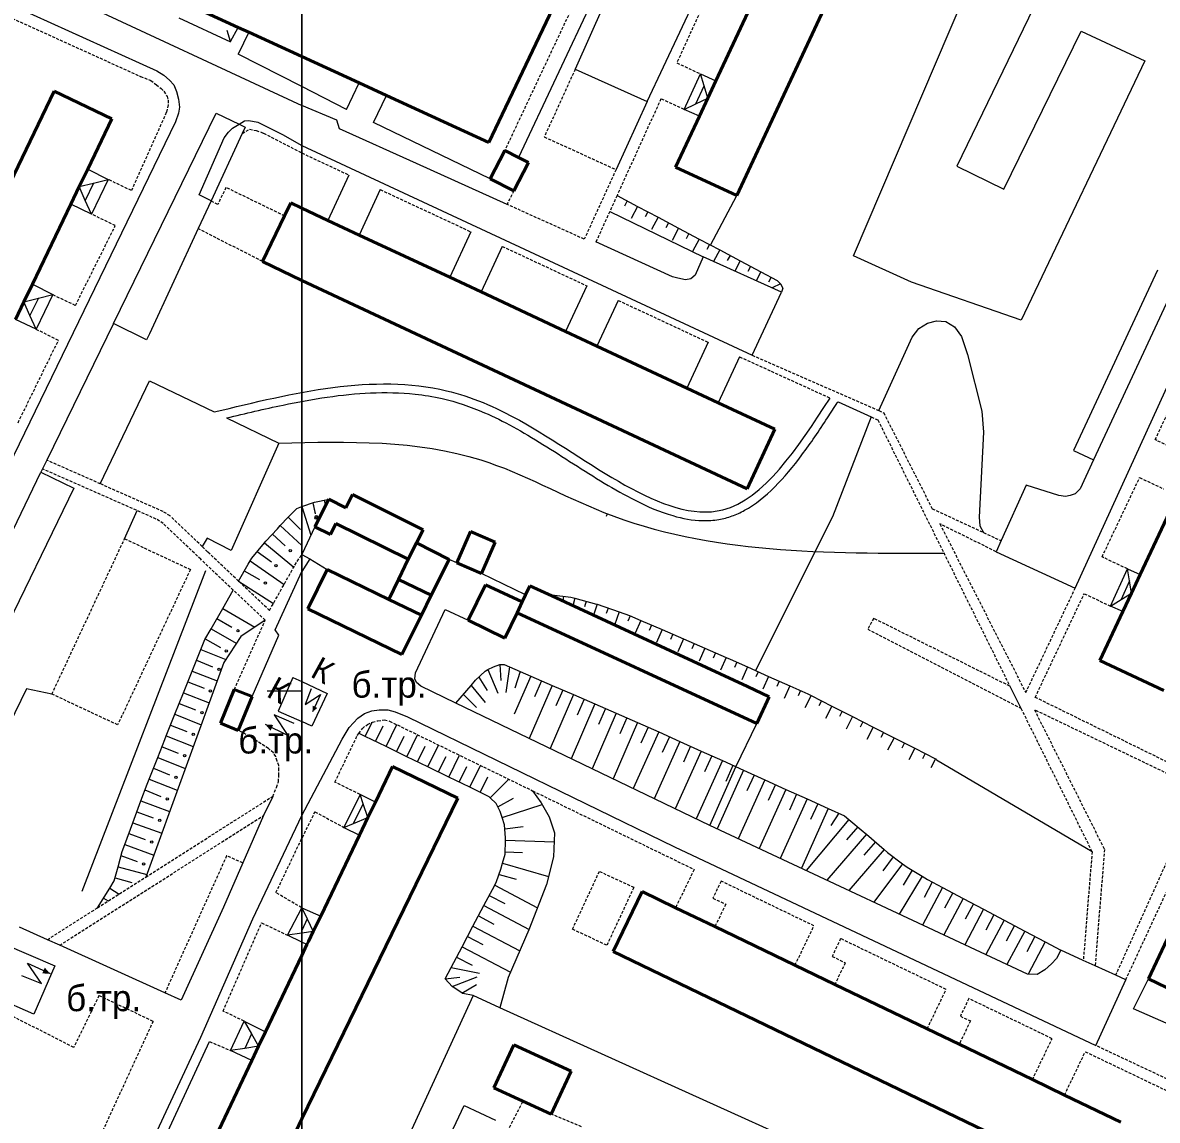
# Model space of a CAD drawing. Extents: x 1000 to 4000, y -5000 to -1000.
# Drawn here: x 1952 to 2147.1, y -2673.8 to -2485 of the extents above; entities that cross this region are included whole.
import ezdxf
from ezdxf.enums import TextEntityAlignment as Align

# ---------------------------------------------------------------- set-up
doc = ezdxf.new("R2010")
doc.units = 0
doc.header["$MEASUREMENT"] = 0
doc.linetypes.add('DASHED', pattern=[0.75, 0.5, -0.25])
for name, color, linetype in [('1', 7, 'CONTINUOUS'), ('11', 7, 'CONTINUOUS'), ('16', 7, 'CONTINUOUS'), ('17', 7, 'CONTINUOUS'), ('24', 7, 'CONTINUOUS'), ('37', 7, 'CONTINUOUS'), ('40', 7, 'CONTINUOUS'), ('6', 7, 'CONTINUOUS'), ('7', 7, 'CONTINUOUS')]:
    doc.layers.add(name, color=color, linetype=linetype)
doc.styles.get("Standard").update_dxf_attribs({"font": 'txt', "height": 0.2})

msp = doc.modelspace()

# ---------------------------------------------------------------- linework, layer by layer
at = {"layer": '1', "color": 253, "linetype": 'Continuous', "lineweight": 0}
for p, q in [((2000, -3000), (2000, -2000)), ((2000, -2000), (2000, -3000)), ((2000, -2600), (1994.04, -2600))]:
    msp.add_line(p, q, dxfattribs=at)
at = {"layer": '11', "color": 253, "linetype": 'Continuous', "lineweight": 0}
for p, q in [((2050.45, -2480.23), (2037.28, -2508.22)), ((2007.72, -2499.93), (2000, -2496.01)), ((1967.61, -2536.78), (1985.31, -2500.56)), ((1985.31, -2500.56), (1989.21, -2502.47)), ((1989.21, -2502.47), (1990.27, -2502.98)), ((1990.27, -2502.98), (1989.77, -2504.07)), ((2032.43, -2511.9), (2012.36, -2502.18)), ((1989.77, -2504.07), (1984.4, -2515.68)), ((1984.4, -2515.68), (1982.2, -2520.43)), ((1982.2, -2520.43), (1973.81, -2538.56)), ((1973.32, -2539.57), (1967.61, -2536.78)), ((1973.81, -2538.56), (1973.32, -2539.57)), ((1939.59, -2594.53), (1955.14, -2562.32)), ((1955.14, -2562.32), (1960.78, -2565.06)), ((1960.78, -2565.06), (1945.23, -2597.13)), ((2002.27, -2571.73), (2000, -2576.51)), ((2000, -2576.51), (2001.38, -2577.24)), ((2001.38, -2577.24), (2004.36, -2579.07)), ((2143.07, -2654.64), (2145.6, -2649.5)), ((2029.47, -2652.37), (2000, -2716.56)), ((2034.06, -2654.45), (2029.47, -2652.37)), ((2119.79, -2693.22), (2034.06, -2654.45)), ((2158.4, -2661.42), (2143.07, -2654.64))]:
    msp.add_line(p, q, dxfattribs=at)
at = {"layer": '16', "color": 253, "linetype": 'Continuous', "lineweight": 0}
for p, q in [((1998.45, -2597.65), (1995.93, -2603.43)), ((1998.45, -2597.65), (2000, -2598.32)), ((2000, -2598.32), (2004.4, -2600.39)), ((2001.6, -2599.6), (2000.56, -2602.27)), ((2000.56, -2602.27), (2003.23, -2600.58)), ((2004.4, -2600.39), (2001.74, -2606.04)), ((2003.23, -2600.58), (2001.87, -2603.55)), ((1998.68, -2605.55), (1995.25, -2604.09)), ((1995.25, -2604.09), (1997.59, -2607.64)), ((1995.93, -2603.43), (2000, -2605.21)), ((1997.59, -2607.64), (1993.75, -2605.73)), ((2001.74, -2606.04), (2000, -2605.21)), ((1948.89, -2643.51), (1957.52, -2647.25)), ((1955.25, -2650.26), (1952.82, -2646.78)), ((1952.82, -2646.78), (1956.71, -2648.58)), ((1957.52, -2647.25), (1953.93, -2655.53)), ((1951.79, -2648.9), (1955.25, -2650.26)), ((1953.93, -2655.53), (1945.3, -2651.79))]:
    msp.add_line(p, q, dxfattribs=at)
for points in [[(2001.87, -2603.55), (2001.89, -2602.49), (2002.66, -2602.9)], [(1993.75, -2605.73), (1995.09, -2605.8), (1994.63, -2606.78)], [(1956.71, -2648.58), (1955.37, -2648.55), (1955.81, -2647.55)]]:
    msp.add_solid(points, dxfattribs=at)
at = {"layer": '24', "color": 253, "linetype": 'Continuous', "lineweight": 0}
for p, q in [((2059.4, -2498.58), (2115.29, -2379.79)), ((1900.31, -2459.32), (1975.06, -2493.3)), ((2133.03, -2582.26), (2181.12, -2476.73)), ((1958.64, -2480), (2000, -2499.25)), ((2051.96, -2481.94), (2047.04, -2493)), ((1990.92, -2486.68), (1989.09, -2490.46)), ((2000, -2496.01), (1989.09, -2490.46)), ((1975.06, -2493.3), (1976.28, -2494.03)), ((2047.04, -2493), (2059.4, -2498.58)), ((1976.28, -2494.03), (1977.25, -2494.92)), ((1977.25, -2494.92), (1977.98, -2495.74)), ((2007.72, -2499.93), (2009.88, -2495.38)), ((1977.98, -2495.74), (1978.47, -2496.88)), ((1978.47, -2496.88), (1978.8, -2498.18)), ((2012.36, -2502.18), (2014.57, -2497.53)), ((1978.8, -2498.18), (1978.96, -2499.56)), ((1978.96, -2499.56), (1978.8, -2500.61)), ((2006.06, -2501.81), (2000, -2499.25)), ((2059.4, -2498.58), (2054.05, -2510.3)), ((1978.8, -2500.61), (1978.31, -2502.08)), ((1978.31, -2502.08), (1910.62, -2641.44)), ((1987.38, -2503.88), (1988.08, -2503.18)), ((1988.08, -2503.18), (1989.21, -2502.47)), ((1989.21, -2502.47), (1990.17, -2501.92)), ((1990.17, -2501.92), (1990.92, -2501.82)), ((1990.92, -2501.82), (1992.47, -2502.11)), ((1992.47, -2502.11), (1996.71, -2504.23)), ((2006.52, -2503.3), (2006.06, -2501.81)), ((2019.75, -2509.26), (2006.52, -2503.3)), ((1982.37, -2514.61), (1986.68, -2504.85)), ((1986.68, -2504.85), (1987.38, -2503.88)), ((1996.71, -2504.23), (2000, -2506.14)), ((2000, -2506.14), (2077.47, -2542.21)), ((2035.3, -2516.27), (2019.75, -2509.26)), ((2008.12, -2511.23), (2004.48, -2519.03)), ((1984.4, -2515.68), (1982.37, -2514.61)), ((2013.51, -2513.74), (2009.87, -2521.55)), ((2052.96, -2517.51), (2069.05, -2525.27)), ((2029.09, -2520.99), (2025.44, -2528.82)), ((2063.75, -2528.71), (2050.6, -2522.71)), ((2034.48, -2523.5), (2030.83, -2531.34)), ((2069.05, -2525.27), (2067.66, -2528.43)), ((2082.51, -2531.39), (2069.05, -2525.27)), ((2064.68, -2528.99), (2063.75, -2528.71)), ((2067.66, -2528.43), (2066.91, -2529.08)), ((2147.15, -2527.59), (2132.7, -2558.62)), ((2049.02, -2530.27), (2045.36, -2538.13)), ((2065.98, -2529.27), (2064.68, -2528.99)), ((2066.91, -2529.08), (2065.98, -2529.27)), ((2150.62, -2529.21), (2136.17, -2560.23)), ((2054.41, -2532.78), (2050.75, -2540.64)), ((2077.47, -2542.21), (2082.51, -2531.39)), ((1967.61, -2536.78), (1956.14, -2560.27)), ((2069.9, -2540), (2066.23, -2547.88)), ((2075.3, -2542.49), (2071.62, -2550.39)), ((2132.7, -2558.62), (2136.17, -2560.23)), ((1955.41, -2561.76), (1955.14, -2562.32)), ((1956.14, -2560.27), (1955.41, -2561.76)), ((2136.17, -2560.23), (2133.85, -2565.22)), ((2124.56, -2564.57), (2120.26, -2574.11)), ((2130.22, -2566.34), (2124.56, -2564.57)), ((2133.85, -2565.22), (2133.01, -2566.06)), ((2131.34, -2566.53), (2130.22, -2566.34)), ((2132.18, -2566.34), (2131.34, -2566.53)), ((2133.01, -2566.06), (2132.18, -2566.34)), ((2120.26, -2574.11), (2119.41, -2576.01)), ((2001.38, -2577.24), (2000, -2579.41)), ((2026.7, -2577.94), (2025.35, -2577.36)), ((2119.41, -2576.01), (2133.03, -2582.26)), ((1995.45, -2589.46), (2000, -2579.41)), ((2038.5, -2583.41), (2030.91, -2579.76)), ((2019.55, -2596.86), (2024.68, -2585.94)), ((2024.68, -2585.94), (2028.63, -2587.77)), ((1991.45, -2600.94), (1996.06, -2590.38)), ((1996.06, -2590.38), (1995.45, -2589.46)), ((2019.46, -2597.87), (2019.55, -2596.86)), ((2019.73, -2598.51), (2019.46, -2597.87)), ((2020.46, -2599.16), (2019.73, -2598.51)), ((2121.79, -2599.15), (2123.67, -2602.92)), ((2026.51, -2602.07), (2020.46, -2599.16)), ((2070.21, -2623.13), (2026.51, -2602.07)), ((2008.15, -2606.23), (2009.67, -2604.66)), ((2009.67, -2604.66), (2010.77, -2603.83)), ((2010.77, -2603.83), (2012.06, -2603.38)), ((2012.06, -2603.38), (2013.34, -2603.19)), ((2013.34, -2603.19), (2014.81, -2603.19)), ((2014.81, -2603.19), (2016.09, -2603.56)), ((2016.09, -2603.56), (2018.2, -2604.39)), ((2018.2, -2604.39), (2064.12, -2626.78)), ((2006.94, -2608.28), (2008.15, -2606.23)), ((2000, -2621.41), (2006.94, -2608.28)), ((1995, -2618.09), (1993.42, -2621.39)), ((1993.42, -2621.39), (1989.85, -2629.54)), ((1991.56, -2639.13), (2000, -2621.41)), ((2124.83, -2648.66), (2070.21, -2623.13)), ((2064.12, -2626.78), (2136.57, -2660.95)), ((1989.85, -2629.54), (1986.52, -2637.13)), ((1986.52, -2637.13), (1979.24, -2653.12)), ((1982.64, -2659.51), (1991.56, -2639.13)), ((1956.26, -2642.74), (1951.46, -2640.58)), ((1958.37, -2643.7), (1956.26, -2642.74)), ((1976.48, -2651.87), (1958.37, -2643.7)), ((2130.52, -2644.53), (2129.79, -2645.99)), ((2134.41, -2646.31), (2130.52, -2644.53)), ((2127.77, -2647.92), (2126.49, -2648.75)), ((2128.96, -2646.91), (2127.77, -2647.92)), ((2129.79, -2645.99), (2128.96, -2646.91)), ((2136.44, -2647.24), (2134.41, -2646.31)), ((2139.98, -2648.87), (2136.44, -2647.24)), ((2126.49, -2648.75), (2124.83, -2648.66)), ((2136.57, -2660.95), (2141.71, -2649.66)), ((2141.71, -2649.66), (2139.98, -2648.87)), ((1979.24, -2653.12), (1976.48, -2651.87)), ((1963.84, -2699.82), (1982.64, -2659.51)), ((1976.54, -2676.57), (1984.15, -2660.26))]:
    msp.add_line(p, q, dxfattribs=at)
at = {"layer": '24', "color": 253, "linetype": 'DASHED', "lineweight": 0}
for p, q in [((1937.24, -2478.41), (1972.26, -2494.26)), ((2048.09, -2479.02), (2034.91, -2507.02)), ((2070.7, -2478.32), (2064.5, -2491.95)), ((2047.04, -2493), (2041.72, -2504.67)), ((2064.5, -2491.95), (2068.55, -2493.8)), ((1972.26, -2494.26), (1974.03, -2494.96)), ((1974.03, -2494.96), (1975, -2495.69)), ((1975, -2495.69), (1975.81, -2496.34)), ((1975.81, -2496.34), (1976.3, -2496.83)), ((1976.3, -2496.83), (1976.87, -2497.72)), ((1977.03, -2499.18), (1976.71, -2500.49)), ((1976.87, -2497.72), (1977.03, -2498.37)), ((1977.03, -2498.37), (1977.03, -2499.18)), ((2061.78, -2498.12), (2054.22, -2514.74)), ((2065.76, -2499.93), (2061.78, -2498.12)), ((1976.71, -2500.49), (1970.7, -2513.9)), ((1989.77, -2504.07), (1991.02, -2503.36)), ((1991.02, -2503.36), (1992.18, -2503.55)), ((1992.18, -2503.55), (1993.43, -2504.04)), ((1993.43, -2504.04), (2000, -2507.43)), ((2041.72, -2504.67), (2054.05, -2510.3)), ((2000, -2507.43), (2008.12, -2511.23)), ((2054.05, -2510.3), (2048.59, -2522.26)), ((1970.7, -2513.9), (1966.69, -2511.97)), ((1986.96, -2513.36), (1985.57, -2516.29)), ((1997.06, -2518.27), (1986.96, -2513.36)), ((2013.51, -2513.74), (2029.09, -2520.99)), ((2036.5, -2513.97), (2035.3, -2516.27)), ((2054.22, -2514.74), (2052.96, -2517.51)), ((1985.57, -2516.29), (1984.4, -2515.68)), ((2048.59, -2522.26), (2035.3, -2516.27)), ((1967.94, -2519.93), (1963.82, -2517.94)), ((2052.96, -2517.51), (2050.6, -2522.71)), ((1961.08, -2533.65), (1967.94, -2519.93)), ((1993.26, -2526.12), (1982.2, -2520.43)), ((2034.48, -2523.5), (2049.02, -2530.27)), ((1957.17, -2531.78), (1961.08, -2533.65)), ((2054.41, -2532.78), (2069.9, -2540)), ((1958.14, -2539.68), (1954.3, -2537.75)), ((1951.21, -2553.83), (1958.14, -2539.68)), ((2075.3, -2542.49), (2090.85, -2549.58)), ((2077.47, -2542.21), (2099.25, -2551.75)), ((2146.77, -2556.74), (2152.93, -2543.73)), ((2099.25, -2551.75), (2100.08, -2552.11)), ((2100.08, -2552.11), (2108.43, -2568.62)), ((2097.95, -2552.82), (2099.07, -2553.33)), ((2099.07, -2553.33), (2121.79, -2599.15)), ((2151.1, -2558.79), (2146.77, -2556.74)), ((1974.99, -2570.41), (1955.41, -2561.76)), ((1965.36, -2564.34), (1956.14, -2560.27)), ((2137.64, -2576.91), (2144.1, -2563.26)), ((2144.1, -2563.26), (2148.22, -2565.21)), ((1976.17, -2569.11), (1965.36, -2564.34)), ((1977.36, -2569.87), (1976.17, -2569.11)), ((1982.89, -2575.13), (1977.36, -2569.87)), ((2108.43, -2568.62), (2117.24, -2572.71)), ((1976.17, -2571.16), (1974.99, -2570.41)), ((1982.63, -2577.3), (1976.17, -2571.16)), ((2119.41, -2576.01), (2109.74, -2571.22)), ((2109.74, -2571.22), (2124.52, -2600.25)), ((1957.03, -2600.5), (1969.53, -2573.78)), ((1969.53, -2573.78), (1980.85, -2579.08)), ((2117.24, -2572.71), (2120.26, -2574.11)), ((1983.81, -2576.01), (1982.89, -2575.13)), ((1988.22, -2582.61), (1982.63, -2577.3)), ((1989.13, -2581.06), (1983.81, -2576.01)), ((1998.83, -2578.3), (2000, -2576.51)), ((2141.99, -2578.97), (2137.64, -2576.91)), ((1980.85, -2579.08), (1968.34, -2605.8)), ((1994.46, -2586.11), (1998.83, -2578.3)), ((1994.46, -2586.11), (1989.13, -2581.06)), ((1993.7, -2587.81), (1988.22, -2582.61)), ((2124.52, -2600.25), (2133.03, -2582.26)), ((2126.14, -2601.06), (2134.57, -2583.23)), ((2134.57, -2583.23), (2139.11, -2585.38)), ((1988.4, -2599.7), (1993.7, -2587.81)), ((2098.36, -2587.47), (2097.33, -2589.33)), ((2097.33, -2589.33), (2123.67, -2602.92)), ((2121.79, -2599.15), (2098.36, -2587.47)), ((1968.34, -2605.8), (1957.03, -2600.5)), ((2202.7, -2638.58), (2126.14, -2601.06)), ((2123.67, -2602.92), (2135.92, -2627.62)), ((2013.08, -2605.08), (2014.23, -2604.95)), ((2014.23, -2604.95), (2015.1, -2605.16)), ((2154.43, -2616.86), (2126, -2603.19)), ((2126, -2603.19), (2138.05, -2627.21)), ((1991.13, -2607.82), (1989.09, -2606.76)), ((2009.82, -2607.27), (2010.42, -2606.41)), ((2010.42, -2606.41), (2011.29, -2605.72)), ((2011.29, -2605.72), (2012.16, -2605.31)), ((2012.16, -2605.31), (2013.08, -2605.08)), ((2015.1, -2605.16), (2039.7, -2617.14)), ((1994.26, -2609.86), (1991.13, -2607.82)), ((2005.7, -2615.63), (2009.55, -2607.65)), ((2009.55, -2607.65), (2009.82, -2607.27)), ((1995.12, -2610.62), (1994.26, -2609.86)), ((1995.55, -2611.26), (1995.12, -2610.62)), ((1995.76, -2612.02), (1995.55, -2611.26)), ((1996.08, -2612.77), (1995.76, -2612.02)), ((1996.08, -2613.63), (1996.08, -2612.77)), ((1995.98, -2615.57), (1996.08, -2614.49)), ((1996.08, -2614.49), (1996.08, -2613.63)), ((1995, -2618.09), (1995.65, -2616.54)), ((1995.65, -2616.54), (1995.98, -2615.57)), ((2010.03, -2617.77), (2005.7, -2615.63)), ((1973.16, -2631.98), (1995, -2618.09)), ((2039.7, -2617.14), (2067.49, -2630.67)), ((2139.98, -2648.87), (2154.43, -2616.86)), ((2141.71, -2649.66), (2156.58, -2617.61)), ((1958.37, -2643.7), (1993.42, -2621.39)), ((2002.27, -2620.73), (2000, -2625.33)), ((2002.27, -2620.73), (2007.21, -2623.42)), ((1995.57, -2634.64), (2000, -2625.33)), ((1987.07, -2628.32), (1976.48, -2651.87)), ((1989.85, -2629.54), (1987.07, -2628.32)), ((2135.92, -2627.62), (2134.41, -2646.31)), ((2138.05, -2627.21), (2136.44, -2647.24)), ((1964.85, -2637.27), (1973.16, -2631.98)), ((2046.56, -2640.95), (2051.19, -2631)), ((2051.19, -2631), (2057.11, -2633.75)), ((2067.49, -2630.67), (2064.29, -2637.24)), ((2057.11, -2633.75), (2052.47, -2643.7)), ((2072.12, -2632.67), (2070.71, -2635.6)), ((2088.09, -2640.36), (2072.12, -2632.67)), ((2000, -2637.26), (1995.57, -2634.64)), ((2070.71, -2635.6), (2072.91, -2636.66)), ((1956.26, -2642.74), (1964.85, -2637.27)), ((2072.91, -2636.66), (2071.06, -2640.5)), ((1986.46, -2655.01), (1993.1, -2639.84)), ((1993.1, -2639.84), (1997.57, -2641.99)), ((2052.47, -2643.7), (2046.56, -2640.95)), ((2084.83, -2647.13), (2088.09, -2640.36)), ((2092.68, -2642.56), (2091.21, -2645.61)), ((2110.82, -2651.3), (2092.68, -2642.56)), ((2091.21, -2645.61), (2093.48, -2646.71)), ((2093.48, -2646.71), (2091.68, -2650.43)), ((2107.55, -2658.08), (2110.82, -2651.3)), ((1960.79, -2661.26), (1942.73, -2652.12)), ((1965.13, -2652.36), (1960.79, -2661.26)), ((1974.43, -2656.79), (1965.13, -2652.36)), ((2114.73, -2652.87), (2113.27, -2655.9)), ((2129.05, -2659.77), (2114.73, -2652.87)), ((1990.1, -2656.76), (1986.46, -2655.01)), ((1974.43, -2656.79), (1958.21, -2692.04)), ((2114.99, -2656.72), (2113.06, -2660.74)), ((2113.27, -2655.9), (2114.99, -2656.72)), ((1984.15, -2660.26), (1987.76, -2661.8)), ((2125.66, -2666.81), (2129.05, -2659.77)), ((2151.56, -2667.99), (2136.57, -2660.95)), ((2131.18, -2669.47), (2134.75, -2662.01)), ((2134.75, -2662.01), (2149.39, -2669.01)), ((2035.74, -2675.03), (2038.08, -2670.52)), ((2048.14, -2674.92), (2042.91, -2672.74))]:
    msp.add_line(p, q, dxfattribs=at)
at = {"layer": '24', "color": 253, "lineweight": 0}
msp.add_line((2092.23, -2550.21), (2097.95, -2552.82), dxfattribs=at)
at = {"layer": '24', "color": 251, "lineweight": 0}
for points, knots in [([(1984.95, -2551.98), (1998.66, -2548.65), (2017, -2544.19), (2044.77, -2555.98), (2071.33, -2579.34), (2085.18, -2558.36), (2090.85, -2549.58)], [0, 0, 0, 0, 40.129381, 53.646293, 91.84466, 118.576248, 118.576248, 118.576248, 118.576248]), ([(1987.08, -2553.01), (1990.34, -2552.22), (1993.58, -2551.45), (2001.9, -2549.72), (2006.93, -2548.91), (2014.41, -2548.59), (2016.97, -2548.64), (2021.05, -2549.08), (2022.6, -2549.33), (2026.58, -2550.24), (2028.99, -2551.06), (2033.05, -2552.81), (2034.69, -2553.62), (2039.71, -2556.36), (2043.21, -2558.64), (2050.26, -2563.15), (2053.81, -2565.39), (2059.49, -2568.27), (2061.65, -2569.19), (2065.51, -2570.31), (2067.22, -2570.62), (2069.86, -2570.69), (2070.8, -2570.63), (2072.5, -2570.34), (2073.26, -2570.14), (2074.74, -2569.6), (2075.46, -2569.28), (2078.01, -2567.88), (2079.72, -2566.49), (2082.98, -2563.24), (2084.53, -2561.37), (2087.53, -2557.34), (2088.99, -2555.18), (2090.99, -2552.13), (2091.55, -2551.26), (2092.11, -2550.39)], [1.737815, 1.737815, 1.737815, 1.737815, 11.273867, 11.273867, 26.463808, 26.463808, 34.57406, 34.57406, 39.651509, 39.651509, 47.810705, 47.810705, 53.256603, 53.256603, 64.288109, 64.288109, 75.319614, 75.319614, 82.154931, 82.154931, 87.628327, 87.628327, 90.703806, 90.703806, 93.24494, 93.24494, 95.786074, 95.786074, 102.503335, 102.503335, 109.220597, 109.220597, 115.937859, 115.937859, 118.576248, 118.576248, 118.576248, 118.576248])]:
    msp.add_open_spline(points, degree=3, knots=knots, dxfattribs=at)
at = {"layer": '37', "color": 253, "linetype": 'Continuous', "lineweight": 0}
for p, q in [((2054.22, -2514.74), (2057.76, -2516.61)), ((2055.99, -2515.67), (2055.52, -2516.56)), ((2057.76, -2516.61), (2056.63, -2518.73)), ((2057.76, -2516.61), (2061.29, -2518.49)), ((2059.52, -2517.55), (2059.05, -2518.43)), ((2061.29, -2518.49), (2060.16, -2520.61)), ((2061.29, -2518.49), (2064.82, -2520.36)), ((2063.06, -2519.42), (2062.59, -2520.31)), ((2064.82, -2520.36), (2063.7, -2522.48)), ((2064.82, -2520.36), (2068.36, -2522.24)), ((2066.59, -2521.3), (2066.12, -2522.18)), ((2068.36, -2522.24), (2067.23, -2524.36)), ((2068.36, -2522.24), (2071.89, -2524.11)), ((2070.12, -2523.18), (2069.65, -2524.06)), ((2071.89, -2524.11), (2070.84, -2526.09)), ((2071.89, -2524.11), (2075.42, -2525.99)), ((2073.66, -2525.05), (2073.19, -2525.93)), ((2075.42, -2525.99), (2074.49, -2527.74)), ((2075.42, -2525.99), (2078.96, -2527.86)), ((2077.19, -2526.93), (2076.72, -2527.81)), ((2078.96, -2527.86), (2078.14, -2529.4)), ((2078.96, -2527.86), (2081.78, -2529.36)), ((2080.72, -2528.8), (2080.25, -2529.68)), ((2082.34, -2529.93), (2080.9, -2530.65)), ((2081.78, -2529.36), (2082.34, -2529.92)), ((2082.34, -2529.92), (2082.34, -2529.93)), ((2082.34, -2529.93), (2082.71, -2530.66)), ((2082.71, -2530.66), (2082.51, -2531.39)), ((2000, -2568.22), (2002.19, -2567.51)), ((2000, -2568.22), (2002.19, -2567.51)), ((2001.9, -2567.58), (2002.32, -2569.51)), ((2001.9, -2567.58), (2002.31, -2569.46)), ((2002.19, -2567.51), (2003.03, -2567.33)), ((2002.19, -2567.51), (2003.03, -2567.33)), ((2003.03, -2567.33), (2003.85, -2567.15)), ((2003.03, -2567.33), (2003.85, -2567.15)), ((2003.85, -2567.15), (2004.63, -2566.97)), ((2003.85, -2567.15), (2004.63, -2566.97)), ((2003.85, -2567.15), (2004.06, -2568.12)), ((2003.85, -2567.15), (2004.06, -2568.12)), ((1997.64, -2570.08), (1999.09, -2568.64)), ((1999.09, -2568.64), (1999.17, -2568.56)), ((1999.17, -2568.56), (2000, -2568.22)), ((2000, -2568.22), (2001.59, -2573.16)), ((2000, -2568.22), (2001.59, -2573.16)), ((1995.81, -2572.06), (1996.31, -2571.52)), ((1996.31, -2571.52), (1997.64, -2570.08)), ((1996.31, -2571.52), (2000, -2574.93)), ((1997.67, -2570.05), (1999.79, -2572.17)), ((1993.83, -2574.2), (1995.81, -2572.06)), ((1994.95, -2572.99), (1997.16, -2575.03)), ((1991.39, -2577.1), (1993.61, -2574.46)), ((1993.61, -2574.46), (1993.83, -2574.2)), ((1993.61, -2574.46), (1998.62, -2578.68)), ((1990.78, -2578.17), (1991.11, -2577.58)), ((1991.11, -2577.58), (1991.39, -2577.1)), ((1991.11, -2577.58), (1996.95, -2581.66)), ((1992.32, -2575.99), (1994.78, -2577.76)), ((1989.13, -2581.06), (1990.78, -2578.17)), ((1990.12, -2579.32), (1992.73, -2580.81)), ((1989.13, -2581.06), (1995.12, -2584.92)), ((1986.4, -2585.78), (1988.22, -2582.61)), ((2043.01, -2583.45), (2042.99, -2583.62)), ((2043.01, -2583.45), (2046.26, -2583.82)), ((2044.99, -2583.67), (2044.9, -2584.51)), ((2046.26, -2583.82), (2046.96, -2584.01)), ((2046.96, -2584.01), (2046.61, -2585.3)), ((2046.96, -2584.01), (2050.72, -2585.03)), ((2048.89, -2584.53), (2048.63, -2585.49)), ((2050.82, -2585.06), (2050.17, -2586.95)), ((2050.72, -2585.03), (2050.82, -2585.06)), ((2050.82, -2585.06), (2054.6, -2586.36)), ((1984.4, -2589.25), (1986.4, -2585.78)), ((1986.4, -2585.78), (1991.94, -2588.97)), ((2052.71, -2585.71), (2052.38, -2586.66)), ((2054.6, -2586.36), (2053.81, -2588.64)), ((2054.6, -2586.36), (2056.39, -2586.98)), ((2056.49, -2587.02), (2056.09, -2587.94)), ((2056.39, -2586.98), (2058.32, -2587.82)), ((1983.31, -2591.14), (1984.4, -2589.25)), ((1984.4, -2589.25), (1988.75, -2591.75)), ((1985.4, -2587.51), (1988, -2589.01)), ((1993.7, -2587.81), (1989.51, -2590.58)), ((2058.32, -2587.82), (2057.36, -2590.02)), ((2058.32, -2587.82), (2061.99, -2589.42)), ((2060.16, -2588.62), (2059.76, -2589.54)), ((1982.64, -2592.83), (1983.31, -2591.14)), ((1983.4, -2590.98), (1986, -2592.48)), ((1989.51, -2590.58), (1986.58, -2595.09)), ((2061.99, -2589.42), (2061.03, -2591.62)), ((2061.99, -2589.42), (2065.66, -2591.02)), ((2063.82, -2590.22), (2063.42, -2591.14)), ((2065.66, -2591.02), (2064.7, -2593.22)), ((2065.66, -2591.02), (2069.32, -2592.61)), ((1981.16, -2596.54), (1982.64, -2592.83)), ((1982.64, -2592.83), (1986.94, -2594.54)), ((2067.49, -2591.82), (2067.09, -2592.73)), ((2069.32, -2592.61), (2068.36, -2594.82)), ((2069.32, -2592.61), (2072.99, -2594.21)), ((1986.58, -2595.09), (1973.16, -2631.98)), ((1981.9, -2594.68), (1984.68, -2595.8)), ((2071.16, -2593.41), (2070.76, -2594.33)), ((2072.99, -2594.21), (2072.03, -2596.41)), ((2072.99, -2594.21), (2073.67, -2594.51)), ((2073.67, -2594.51), (2076.65, -2595.83)), ((2074.82, -2595.02), (2074.41, -2595.93)), ((1979.67, -2600.26), (1981.16, -2596.54)), ((1981.16, -2596.54), (1985.43, -2598.25)), ((2029.89, -2598.12), (2031.56, -2596.54)), ((2031.56, -2596.54), (2032.01, -2596.3)), ((2032.01, -2596.3), (2032.96, -2595.8)), ((2032.01, -2596.3), (2033.71, -2600.35)), ((2032.96, -2595.8), (2034.07, -2595.42)), ((2034.07, -2595.42), (2034.24, -2598.17)), ((2034.07, -2595.42), (2034.82, -2595.42)), ((2034.82, -2595.42), (2035.73, -2595.82)), ((2035.73, -2595.82), (2035.11, -2600.21)), ((2035.73, -2595.82), (2039.4, -2597.41)), ((2037.57, -2596.61), (2036.67, -2599.48)), ((2076.65, -2595.83), (2075.67, -2598.03)), ((2076.65, -2595.83), (2080.3, -2597.46)), ((2078.47, -2596.65), (2078.07, -2597.56)), ((1980.42, -2598.4), (1983.2, -2599.51)), ((2026.51, -2602.07), (2029.11, -2599.03)), ((2029.11, -2599.03), (2029.89, -2598.12)), ((2029.11, -2599.03), (2031.57, -2601.95)), ((2030.43, -2597.61), (2031.91, -2599.86)), ((2039.4, -2597.41), (2036.56, -2603.98)), ((2043.08, -2599), (2039.11, -2608.14)), ((2039.4, -2597.41), (2043.08, -2599)), ((2041.24, -2598.2), (2040.05, -2600.96)), ((2043.08, -2599), (2046.74, -2600.59)), ((2080.3, -2597.46), (2079.32, -2599.65)), ((2080.3, -2597.46), (2083.95, -2599.09)), ((2082.13, -2598.27), (2081.72, -2599.19)), ((2083.95, -2599.09), (2082.98, -2601.28)), ((2083.95, -2599.09), (2087.03, -2600.45)), ((1978.19, -2603.97), (1979.67, -2600.26)), ((1979.67, -2600.26), (1984.06, -2602.01)), ((2027.81, -2600.55), (2030.07, -2602.78)), ((2046.74, -2600.59), (2042.72, -2609.88)), ((2044.91, -2599.8), (2043.72, -2602.55)), ((2046.74, -2600.59), (2050.41, -2602.18)), ((2085.78, -2599.9), (2085.38, -2600.81)), ((2087.59, -2600.74), (2086.51, -2602.88)), ((2087.03, -2600.45), (2087.59, -2600.74)), ((2087.59, -2600.74), (2091.16, -2602.56)), ((1978.93, -2602.11), (1981.72, -2603.23)), ((2050.41, -2602.18), (2046.33, -2611.62)), ((2048.58, -2601.39), (2047.39, -2604.14)), ((2050.41, -2602.18), (2054.09, -2603.77)), ((2052.25, -2602.98), (2051.06, -2605.73)), ((2089.38, -2601.65), (2088.92, -2602.54)), ((2091.16, -2602.56), (2090.07, -2604.7)), ((2091.16, -2602.56), (2094.73, -2604.37)), ((1976.71, -2607.69), (1978.19, -2603.97)), ((1978.19, -2603.97), (1982.7, -2605.77)), ((2054.09, -2603.77), (2049.93, -2613.36)), ((2054.09, -2603.77), (2057.76, -2605.36)), ((2055.92, -2604.57), (2054.73, -2607.32)), ((2092.94, -2603.46), (2092.49, -2604.35)), ((2094.73, -2604.37), (2093.64, -2606.51)), ((2094.73, -2604.37), (2098.29, -2606.18)), ((1977.45, -2605.83), (1980.24, -2606.94)), ((2010.9, -2607.79), (2012.1, -2605.33)), ((2012.7, -2608.67), (2014.01, -2605.97)), ((2014.5, -2609.54), (2016.34, -2605.76)), ((2057.76, -2605.36), (2053.54, -2615.09)), ((2057.76, -2605.36), (2057.77, -2605.37)), ((2057.77, -2605.37), (2061.4, -2607.01)), ((2059.58, -2606.19), (2058.34, -2608.92)), ((2096.51, -2605.28), (2096.05, -2606.17)), ((2098.29, -2606.18), (2097.2, -2608.32)), ((2098.29, -2606.18), (2101.86, -2608)), ((1975.23, -2611.4), (1976.45, -2608.34)), ((1976.45, -2608.34), (1976.71, -2607.69)), ((1976.71, -2607.69), (1981.33, -2609.53)), ((2010.9, -2607.79), (2009.75, -2607.23)), ((2014.5, -2609.54), (2010.9, -2607.79)), ((2016.3, -2610.41), (2017.61, -2607.72)), ((2018.1, -2611.29), (2019.93, -2607.51)), ((2061.4, -2607.01), (2056.99, -2616.76)), ((2065.05, -2608.66), (2060.6, -2618.5)), ((2061.4, -2607.01), (2065.05, -2608.66)), ((2063.22, -2607.83), (2061.99, -2610.57)), ((2065.05, -2608.66), (2068.69, -2610.3)), ((2100.07, -2607.09), (2099.62, -2607.98)), ((2101.86, -2608), (2100.75, -2610.16)), ((2101.86, -2608), (2105.42, -2609.81)), ((2103.64, -2608.91), (2103.18, -2609.8)), ((1975.97, -2609.55), (1978.76, -2610.66)), ((2018.1, -2611.29), (2014.5, -2609.54)), ((2019.9, -2612.16), (2021.21, -2609.46)), ((2021.69, -2613.04), (2023.53, -2609.26)), ((2068.69, -2610.3), (2064.2, -2620.23)), ((2066.87, -2609.48), (2065.63, -2612.22)), ((2068.69, -2610.3), (2072.34, -2611.95)), ((2105.42, -2609.81), (2104.4, -2611.81)), ((2105.42, -2609.81), (2108.99, -2611.63)), ((2107.2, -2610.72), (2106.75, -2611.61)), ((1973.74, -2615.12), (1975.23, -2611.4)), ((1975.23, -2611.4), (1979.96, -2613.29)), ((2021.69, -2613.04), (2018.1, -2611.29)), ((2023.49, -2613.91), (2024.81, -2611.21)), ((2025.29, -2614.78), (2027.12, -2611.01)), ((2028.89, -2616.53), (2030.72, -2612.76)), ((2072.34, -2611.95), (2067.81, -2621.97)), ((2070.51, -2611.13), (2069.28, -2613.86)), ((2072.34, -2611.95), (2075.98, -2613.6)), ((2074.16, -2612.78), (2072.92, -2615.51)), ((2108.99, -2611.63), (2108.19, -2613.19)), ((2108.99, -2611.63), (2109.14, -2611.7)), ((1974.48, -2613.26), (1977.27, -2614.37)), ((2025.29, -2614.78), (2021.69, -2613.04)), ((2027.09, -2615.66), (2028.4, -2612.96)), ((2030.69, -2617.41), (2032, -2614.71)), ((2075.98, -2613.6), (2071.42, -2623.69)), ((2075.98, -2613.6), (2079.63, -2615.25)), ((2077.8, -2614.42), (2076.57, -2617.16)), ((1972.34, -2618.86), (1973.4, -2615.98)), ((1973.4, -2615.98), (1973.74, -2615.12)), ((1973.74, -2615.12), (1978.59, -2617.05)), ((2028.89, -2616.53), (2025.29, -2614.78)), ((2032.21, -2618.15), (2028.89, -2616.53)), ((2032.43, -2618.36), (2035.64, -2615.16)), ((2079.63, -2615.25), (2075.04, -2625.39)), ((2079.63, -2615.25), (2083.27, -2616.89)), ((2081.45, -2616.07), (2080.21, -2618.8)), ((1973, -2616.97), (1975.79, -2618.09)), ((2032.43, -2618.36), (2032.21, -2618.15)), ((2033.41, -2619.34), (2032.43, -2618.36)), ((2033.71, -2619.91), (2036.4, -2618.4)), ((2039.7, -2617.14), (2041.19, -2619.23)), ((2083.27, -2616.89), (2078.67, -2627.08)), ((2086.92, -2618.54), (2082.29, -2628.77)), ((2083.27, -2616.89), (2086.92, -2618.54)), ((2085.09, -2617.72), (2083.86, -2620.45)), ((2086.92, -2618.54), (2090.56, -2620.19)), ((1970.96, -2622.62), (1972.34, -2618.86)), ((1972.34, -2618.86), (1977.28, -2620.68)), ((2034.14, -2620.72), (2033.41, -2619.34)), ((2034.46, -2621.73), (2041.36, -2619.52)), ((2041.19, -2619.23), (2042.57, -2621.62)), ((2090.56, -2620.19), (2085.92, -2630.47)), ((2088.74, -2619.36), (2087.5, -2622.1)), ((2090.56, -2620.19), (2093.33, -2621.44)), ((1971.65, -2620.74), (1974.46, -2621.78)), ((2034.46, -2621.73), (2034.14, -2620.72)), ((2034.87, -2623.01), (2034.46, -2621.73)), ((2042.57, -2621.62), (2043.48, -2624.37)), ((2094.07, -2622.05), (2086.77, -2630.86)), ((2092.35, -2620.99), (2091, -2623.12)), ((2093.33, -2621.44), (2094.07, -2622.05)), ((2094.07, -2622.05), (2096.58, -2624.13)), ((1969.58, -2626.37), (1970.96, -2622.62)), ((1970.27, -2624.49), (1973.08, -2625.53)), ((1970.96, -2622.62), (1975.91, -2624.44)), ((2035.06, -2625.22), (2034.87, -2623.01)), ((2034.93, -2623.68), (2038.06, -2623.28)), ((2043.48, -2624.37), (2043.3, -2628.5)), ((2095.63, -2623.31), (2093.66, -2625.57)), ((2096.58, -2624.13), (2097.14, -2624.62)), ((1969.13, -2627.58), (1969.58, -2626.37)), ((1969.58, -2626.37), (1974.54, -2628.2)), ((2034.97, -2628.06), (2035.04, -2625.65)), ((2035.04, -2625.65), (2035.06, -2625.22)), ((2035.04, -2625.65), (2043.42, -2625.93)), ((2097.14, -2624.62), (2090.29, -2632.51)), ((2098.65, -2625.93), (2096.68, -2628.2)), ((2097.14, -2624.62), (2100.16, -2627.24)), ((1968.42, -2630.2), (1969.13, -2627.58)), ((1968.88, -2628.25), (1971.7, -2629.28)), ((2034.53, -2629.59), (2034.97, -2628.06)), ((2034.98, -2627.65), (2037.98, -2627.75)), ((2100.16, -2627.24), (2094.06, -2634.27)), ((2100.16, -2627.24), (2100.76, -2627.76)), ((2100.76, -2627.76), (2103.32, -2629.68)), ((1967.76, -2632.62), (1968.42, -2630.2)), ((1968.42, -2630.2), (1973.33, -2631.53)), ((2034.23, -2630.63), (2034.53, -2629.59)), ((2034.53, -2629.59), (2042.46, -2631.86)), ((2043.3, -2628.5), (2042.11, -2633.27)), ((2103.32, -2629.68), (2098.37, -2636.29)), ((2101.72, -2628.48), (2099.92, -2630.88)), ((2103.32, -2629.68), (2104.1, -2630.27)), ((2104.1, -2630.27), (2106.69, -2631.84)), ((1967.89, -2632.12), (1970.79, -2632.91)), ((2033.5, -2632.74), (2034.23, -2630.63)), ((2033.98, -2631.51), (2036.86, -2632.34)), ((2106.69, -2631.84), (2102.75, -2638.34)), ((2104.98, -2630.8), (2103.43, -2633.37)), ((2106.69, -2631.84), (2107.63, -2632.41)), ((1964.85, -2637.27), (1966.97, -2633.88)), ((1966.97, -2633.88), (1967.76, -2632.62)), ((1966.97, -2633.88), (1968.59, -2634.89)), ((2031.31, -2636.89), (2033.18, -2633.35)), ((2033.18, -2633.35), (2033.5, -2632.74)), ((2033.18, -2633.35), (2040.57, -2637.25)), ((2042.11, -2633.27), (2039.08, -2641.07)), ((2110.2, -2633.76), (2106.78, -2640.22)), ((2108.43, -2632.83), (2107.02, -2635.48)), ((2107.63, -2632.41), (2110.2, -2633.76)), ((2110.2, -2633.76), (2113.73, -2635.64)), ((1965.91, -2635.58), (1966.72, -2636.08)), ((2032.24, -2635.12), (2034.9, -2636.52)), ((2113.73, -2635.64), (2110.41, -2641.91)), ((2111.96, -2634.7), (2110.56, -2637.35)), ((2113.73, -2635.64), (2117.26, -2637.51)), ((2029.44, -2640.42), (2031.31, -2636.89)), ((2031.31, -2636.89), (2039.12, -2641)), ((2117.26, -2637.51), (2114.03, -2643.61)), ((2115.5, -2636.57), (2114.09, -2639.22)), ((2117.26, -2637.51), (2120.8, -2639.38)), ((2030.38, -2638.65), (2033.03, -2640.05)), ((2119.03, -2638.44), (2117.63, -2641.09)), ((2120.8, -2639.38), (2117.66, -2645.3)), ((2120.8, -2639.38), (2124.34, -2641.25)), ((2027.58, -2643.96), (2029.44, -2640.42)), ((2029.44, -2640.42), (2037.51, -2644.68)), ((2039.08, -2641.07), (2035.51, -2649.24)), ((2122.57, -2640.32), (2121.16, -2642.97)), ((2124.34, -2641.25), (2121.29, -2647)), ((2124.34, -2641.25), (2127.87, -2643.12)), ((2025.71, -2647.5), (2027.58, -2643.96)), ((2027.58, -2643.96), (2035.9, -2648.35)), ((2028.51, -2642.19), (2031.16, -2643.59)), ((2126.1, -2642.19), (2124.7, -2644.84)), ((2127.87, -2643.12), (2124.94, -2648.66)), ((2127.87, -2643.12), (2130.52, -2644.53)), ((2026.64, -2645.73), (2029.3, -2647.13)), ((2024.68, -2649.46), (2025.71, -2647.5)), ((2025.71, -2647.5), (2030.56, -2648.49)), ((2024.68, -2649.46), (2027.2, -2649.17)), ((2025.87, -2650.78), (2024.68, -2649.46)), ((2025.87, -2650.78), (2030.19, -2649.14)), ((2035.51, -2649.24), (2034.06, -2654.45)), ((2025.88, -2650.79), (2025.87, -2650.78)), ((2027.71, -2651.99), (2025.88, -2650.79)), ((2027.56, -2651.95), (2030.05, -2650.47)), ((2029.47, -2652.37), (2027.71, -2651.99))]:
    msp.add_line(p, q, dxfattribs=at)
for centre in [(2002.51, -2569.99), (2002.44, -2570.19), (1998.02, -2575.84), (1995.56, -2578.39), (1993.75, -2581.41), (1989.02, -2589.62), (1987.02, -2593.09), (1985.78, -2596.25), (1984.3, -2599.97), (1982.82, -2603.68), (1981.33, -2607.4), (1979.85, -2611.11), (1978.37, -2614.83), (1976.88, -2618.54), (1975.57, -2622.2), (1974.19, -2625.95), (1972.81, -2629.71)]:
    msp.add_circle(centre, 0.2, dxfattribs=at)
at = {"layer": '40', "color": 253, "linetype": 'Continuous', "lineweight": 0}
for p, q in [((2094.91, -2525.13), (2115.16, -2477.64)), ((2125.84, -2482.48), (2112.65, -2509.72)), ((2120.73, -2513.63), (2134.07, -2486.46)), ((2134.07, -2486.46), (2144.98, -2491.59)), ((2144.98, -2491.59), (2123.71, -2536.19)), ((2112.65, -2509.72), (2120.73, -2513.63)), ((2070.31, -2523.28), (2074.83, -2514.77)), ((2104.85, -2529.68), (2094.91, -2525.13)), ((2123.71, -2536.19), (2104.85, -2529.68)), ((2106.12, -2537.61), (2107.61, -2536.68)), ((2107.61, -2536.68), (2109.18, -2536.31)), ((2109.18, -2536.31), (2110.76, -2536.4)), ((2110.76, -2536.4), (2112.25, -2537.33)), ((2105, -2539.1), (2106.12, -2537.61)), ((2112.25, -2537.33), (2113.46, -2539.01)), ((2099.25, -2551.75), (2105, -2539.1)), ((2113.46, -2539.01), (2114.48, -2542.07)), ((2114.48, -2542.07), (2116.99, -2551.84)), ((1965.36, -2564.34), (1973.81, -2546.64)), ((1973.81, -2546.64), (1984.95, -2551.98)), ((2116.99, -2551.84), (2117.27, -2555.46)), ((1987.08, -2553.01), (1996.08, -2557.33)), ((2097.95, -2552.82), (2091.3, -2569.99)), ((2117.27, -2555.46), (2116.53, -2570.06)), ((1996.08, -2557.33), (1987.84, -2575.8)), ((1969.53, -2573.78), (1971.69, -2568.95)), ((2091.3, -2569.99), (2078.03, -2596.45)), ((2116.53, -2570.06), (2116.62, -2571.55)), ((2116.62, -2571.55), (2117.24, -2572.71)), ((1983.73, -2573.66), (1982.89, -2575.13)), ((1987.84, -2575.8), (1983.73, -2573.66)), ((1962.26, -2634.39), (1983.53, -2579.26)), ((1952.66, -2599.59), (1935.92, -2633.84)), ((1957.03, -2600.5), (1952.66, -2599.59)), ((2074.67, -2613.01), (2078.24, -2605.58)), ((2135.92, -2627.62), (2109.14, -2611.84)), ((2070.21, -2623.13), (2074.67, -2613.01)), ((2017.5, -2693.5), (2027.93, -2671.26)), ((2027.93, -2671.26), (2033.34, -2673.79))]:
    msp.add_line(p, q, dxfattribs=at)
at = {"layer": '6', "color": 253, "linetype": 'Continuous', "lineweight": 40}
for p, q in [((2122, -2413.47), (2074.83, -2514.77)), ((2045.07, -2478.55), (2032.2, -2505.61)), ((1989.07, -2485.83), (1979.96, -2481.64)), ((2071.22, -2495.01), (2077.55, -2481.43)), ((1990.92, -2486.68), (1989.07, -2485.83)), ((2000, -2490.86), (1990.92, -2486.68)), ((2009.88, -2495.38), (2000, -2490.86)), ((2014.57, -2497.53), (2009.88, -2495.38)), ((2069.83, -2498), (2071.22, -2495.01)), ((1889.79, -2637.52), (1957.41, -2496.79)), ((1957.41, -2496.79), (1967.35, -2501.56)), ((2032.2, -2505.61), (2014.57, -2497.53)), ((2068.38, -2501.12), (2069.83, -2498)), ((1967.35, -2501.56), (1963.2, -2510.2)), ((2064.3, -2509.86), (2068.38, -2501.12)), ((2034.91, -2507.02), (2032.43, -2511.9)), ((2037.28, -2508.22), (2034.91, -2507.02)), ((2036.5, -2513.97), (2038.99, -2509.09)), ((2038.99, -2509.09), (2037.28, -2508.22)), ((1963.2, -2510.2), (1961.74, -2513.22)), ((2074.83, -2514.77), (2064.3, -2509.86)), ((1961.74, -2513.22), (1960.29, -2516.25)), ((2032.43, -2511.9), (2036.5, -2513.97)), ((1960.29, -2516.25), (1953.68, -2530.01)), ((1997.06, -2518.27), (1998.14, -2516.03)), ((1998.14, -2516.03), (2000, -2516.94)), ((2000, -2516.94), (2004.48, -2519.03)), ((1993.26, -2526.12), (1997.06, -2518.27)), ((2004.48, -2519.03), (2009.87, -2521.55)), ((2009.87, -2521.55), (2025.44, -2528.82)), ((1993.26, -2526.12), (2000, -2529.39)), ((2025.44, -2528.82), (2030.83, -2531.34)), ((1953.68, -2530.01), (1952.22, -2533.03)), ((2076.6, -2565.18), (2000, -2529.39)), ((2030.83, -2531.34), (2045.36, -2538.13)), ((1952.22, -2533.03), (1950.77, -2536.05)), ((2045.36, -2538.13), (2050.75, -2540.64)), ((2050.75, -2540.64), (2066.23, -2547.88)), ((2066.23, -2547.88), (2071.62, -2550.39)), ((2071.62, -2550.39), (2081.38, -2554.95)), ((2081.38, -2554.95), (2076.6, -2565.18)), ((2004.63, -2566.97), (2002.27, -2571.73)), ((2007.6, -2568.45), (2004.63, -2566.97)), ((2008.71, -2566.2), (2007.6, -2568.45)), ((2020.87, -2572.25), (2008.71, -2566.2)), ((2144.2, -2579.96), (2150.62, -2566.28)), ((2002.27, -2571.73), (2004.93, -2573.05)), ((2004.93, -2573.05), (2005.87, -2571.14)), ((2005.87, -2571.14), (2018.32, -2577.32)), ((2019.71, -2574.49), (2020.87, -2572.25)), ((2026.7, -2577.94), (2029.04, -2572.53)), ((2029.04, -2572.53), (2033.25, -2574.35)), ((2018.32, -2577.32), (2019.71, -2574.49)), ((2019.71, -2574.49), (2025.35, -2577.36)), ((2033.25, -2574.35), (2030.91, -2579.76)), ((2016.64, -2580.77), (2018.32, -2577.32)), ((2025.35, -2577.36), (2022.28, -2583.51)), ((2001.07, -2585.85), (2004.36, -2579.07)), ((2004.36, -2579.07), (2014.95, -2584.21)), ((2030.91, -2579.76), (2026.7, -2577.94)), ((2014.95, -2584.21), (2016.64, -2580.77)), ((2022.28, -2583.51), (2016.64, -2580.77)), ((2142.71, -2583.14), (2144.2, -2579.96)), ((2022.28, -2583.51), (2020.57, -2586.94)), ((2028.63, -2587.77), (2031.6, -2581.73)), ((2031.6, -2581.73), (2037.92, -2584.66)), ((2037.92, -2584.66), (2038.5, -2583.41)), ((2038.5, -2583.41), (2039.21, -2581.87)), ((2039.21, -2581.87), (2042.99, -2583.62)), ((2141.21, -2586.32), (2142.71, -2583.14)), ((2020.57, -2586.94), (2014.95, -2584.21)), ((2037.07, -2586.5), (2037.92, -2584.66)), ((2042.99, -2583.62), (2076.64, -2599.22)), ((2017.2, -2593.68), (2001.07, -2585.85)), ((2020.57, -2586.94), (2017.2, -2593.68)), ((2037.07, -2586.5), (2034.92, -2590.86)), ((2078.24, -2605.58), (2037.07, -2586.5)), ((2137.27, -2594.72), (2141.21, -2586.32)), ((2034.92, -2590.86), (2028.63, -2587.77)), ((2148.26, -2599.88), (2137.27, -2594.72)), ((1986.03, -2605.52), (1988.4, -2599.7)), ((1988.4, -2599.7), (1991.45, -2600.94)), ((1991.45, -2600.94), (1989.09, -2606.76)), ((2076.64, -2599.22), (2080.39, -2600.96)), ((2080.39, -2600.96), (2078.24, -2605.58)), ((1989.09, -2606.76), (1986.03, -2605.52)), ((2012.67, -2619.09), (2015.61, -2612.98)), ((2015.61, -2612.98), (2026.85, -2618.39)), ((2026.85, -2618.39), (2000, -2673.56)), ((2011.39, -2621.74), (2012.67, -2619.09)), ((2009.94, -2624.78), (2011.39, -2621.74)), ((2145.6, -2649.5), (2158.4, -2622.29)), ((2003.26, -2638.68), (2009.94, -2624.78)), ((2053.54, -2644.79), (2058.52, -2634.46)), ((2058.52, -2634.46), (2064.29, -2637.24)), ((2064.29, -2637.24), (2071.06, -2640.5)), ((2001.97, -2641.36), (2003.26, -2638.68)), ((2001.16, -2643.04), (2001.97, -2641.36)), ((2071.06, -2640.5), (2084.83, -2647.13)), ((2000.9, -2643.58), (2000, -2645.48)), ((2001.16, -2643.04), (2000.9, -2643.58)), ((2000, -2645.48), (1993.75, -2658.61)), ((2135.86, -2684.45), (2053.54, -2644.79)), ((2084.83, -2647.13), (2091.68, -2650.43)), ((2150.41, -2651.76), (2145.6, -2649.5)), ((2091.68, -2650.43), (2107.55, -2658.08)), ((1993.75, -2658.61), (1992.58, -2661.06)), ((2107.55, -2658.08), (2113.06, -2660.74)), ((1992.58, -2661.06), (1991.42, -2663.51)), ((2033.05, -2668.21), (2036.47, -2660.81)), ((2036.47, -2660.81), (2046.32, -2665.36)), ((2113.06, -2660.74), (2125.66, -2666.81)), ((1991.42, -2663.51), (1983.54, -2680.07)), ((2046.32, -2665.36), (2042.91, -2672.74)), ((2125.66, -2666.81), (2131.18, -2669.47)), ((2042.91, -2672.74), (2033.05, -2668.21)), ((2131.18, -2669.47), (2140.84, -2674.12)), ((1976.2, -2724.22), (2000, -2673.56))]:
    msp.add_line(p, q, dxfattribs=at)
at = {"layer": '6', "color": 251, "lineweight": 0}
for p, q in [((2092.11, -2550.39), (2092.23, -2550.21)), ((2052.54, -2569.48), (2052.36, -2569.95))]:
    msp.add_line(p, q, dxfattribs=at)
msp.add_spline([(1996.08, -2557.33), (2030.82, -2560.23), (2051.96, -2569.25), (2110.43, -2576.24)], degree=3, dxfattribs=at)
at = {"layer": '7', "color": 253, "linetype": 'Continuous', "lineweight": 0}
for p, q in [((1978.88, -2484.16), (1987.75, -2488.32)), ((1987.77, -2488.28), (1989.07, -2485.83)), ((1987.77, -2488.28), (1987.18, -2486.37)), ((1987.75, -2488.32), (1987.77, -2488.28)), ((2065.76, -2499.93), (2068.55, -2493.8)), ((2068.55, -2493.8), (2071.22, -2495.01)), ((2069.19, -2495.9), (2068.55, -2493.8)), ((2067.79, -2498.97), (2069.19, -2495.9)), ((2069.83, -2498), (2069.19, -2495.9)), ((2065.76, -2499.93), (2067.79, -2498.97)), ((2067.79, -2498.97), (2069.83, -2498)), ((2069.83, -2498), (2069.83, -2498)), ((2068.38, -2501.12), (2065.76, -2499.93)), ((1963.2, -2510.2), (1966.69, -2511.97)), ((1961.74, -2513.22), (1964.21, -2512.6)), ((1962.78, -2515.58), (1961.74, -2513.22)), ((1964.21, -2512.6), (1962.78, -2515.58)), ((1966.69, -2511.97), (1963.82, -2517.94)), ((1964.21, -2512.6), (1966.69, -2511.97)), ((1963.82, -2517.94), (1960.29, -2516.25)), ((1963.82, -2517.94), (1962.78, -2515.58)), ((1953.68, -2530.01), (1957.17, -2531.78)), ((1952.22, -2533.03), (1954.7, -2532.4)), ((1954.7, -2532.4), (1953.26, -2535.39)), ((1957.17, -2531.78), (1954.3, -2537.75)), ((1954.7, -2532.4), (1957.17, -2531.78)), ((1953.26, -2535.39), (1952.22, -2533.03)), ((1954.3, -2537.75), (1950.77, -2536.05)), ((1954.3, -2537.75), (1953.26, -2535.39)), ((2139.11, -2585.38), (2141.99, -2578.97)), ((2141.99, -2578.97), (2144.2, -2579.96)), ((2142.35, -2581.05), (2141.99, -2578.97)), ((2142.35, -2581.05), (2140.91, -2584.26)), ((2142.71, -2583.14), (2142.35, -2581.05)), ((2140.91, -2584.26), (2142.71, -2583.14)), ((2142.71, -2583.14), (2142.71, -2583.14)), ((2139.11, -2585.38), (2140.91, -2584.26)), ((2141.21, -2586.32), (2139.11, -2585.38)), ((2010.03, -2617.77), (2007.21, -2623.42)), ((2012.67, -2619.09), (2010.03, -2617.77)), ((2010.58, -2619.36), (2010.03, -2617.77)), ((2008.89, -2622.74), (2010.58, -2619.36)), ((2011.39, -2621.74), (2010.58, -2619.36)), ((2008.89, -2622.74), (2011.39, -2621.74)), ((2011.39, -2621.74), (2011.39, -2621.74)), ((2007.21, -2623.42), (2008.89, -2622.74)), ((2007.21, -2623.42), (2009.94, -2624.78)), ((1997.57, -2641.99), (2000, -2637.26)), ((2000, -2637.26), (2003.26, -2638.68)), ((2000, -2637.26), (2000.91, -2639.15)), ((2000.91, -2639.15), (2000, -2641.16)), ((2000.91, -2639.15), (2001.97, -2641.36)), ((2000, -2641.64), (1997.57, -2641.99)), ((2000, -2643.15), (1997.57, -2641.99)), ((2000, -2641.16), (2000, -2641.64)), ((2001.97, -2641.36), (2000, -2641.64)), ((2000.9, -2643.58), (2000, -2643.15)), ((1987.76, -2661.8), (1990.1, -2656.76)), ((1990.1, -2656.76), (1993.75, -2658.61)), ((1990.1, -2656.76), (1991.34, -2658.91)), ((1991.34, -2658.91), (1990.2, -2661.43)), ((1991.34, -2658.91), (1992.58, -2661.06)), ((1990.2, -2661.43), (1987.76, -2661.8)), ((1992.58, -2661.06), (1990.2, -2661.43)), ((1991.42, -2663.51), (1987.76, -2661.8))]:
    msp.add_line(p, q, dxfattribs=at)

# ---------------------------------------------------------------- texts
at = {"layer": '17', "color": 253, "linetype": 'Continuous', "lineweight": 0}
for p in [(2003.62, -2596.4), (1996.08, -2599.82)]:
    msp.add_text('К', height=4, rotation=331.0567, dxfattribs=at).set_placement(p, align=Align.MIDDLE)
for p in [(2015.01, -2599.39), (1995.53, -2609), (1965.93, -2653.32)]:
    msp.add_text('б.тр.', height=4.5, dxfattribs=at).set_placement(p, align=Align.MIDDLE)

doc.saveas('drawing.dxf')
